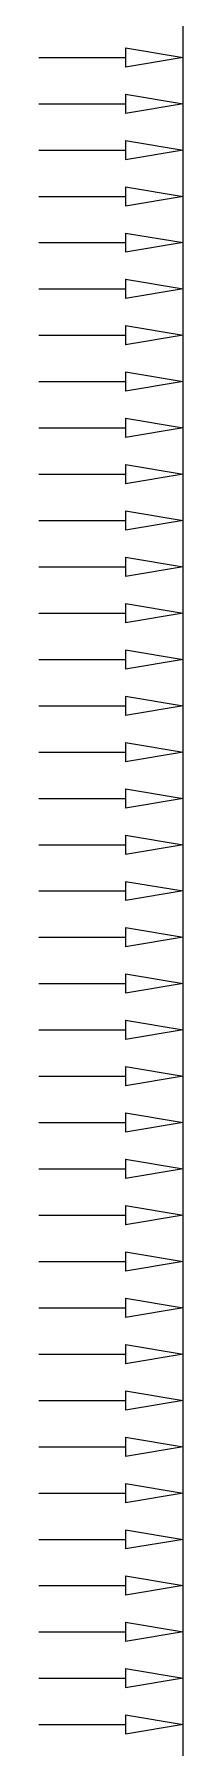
# Model space of a CAD drawing. Extents: x -212 to 3502, y -496 to 4155.
# Drawn here: x -12.5 to 0, y 966 to 1114 of the extents above; entities that cross this region are included whole.
import ezdxf

# ---------------------------------------------------------------- set-up
doc = ezdxf.new("R2010")
doc.units = 0
doc.layers.add('Analysis_layer', color=70, linetype='Continuous')
doc.styles.get("Standard").update_dxf_attribs({"font": 'arial.ttf'})

# ---------------------------------------------------------------- blocks, each defined once
blk = doc.blocks.new('*U12')
for p, q in [((-6.25, 556), (-2.5, 556)), ((-6.25, 554), (-2.5, 554)), ((-6.25, 552), (-2.5, 552)), ((-6.25, 550), (-2.5, 550)), ((-6.25, 548), (-2.5, 548)), ((-6.25, 546), (-2.5, 546)), ((-6.25, 544), (-2.5, 544)), ((-6.25, 542), (-2.5, 542)), ((-6.25, 540), (-2.5, 540)), ((-6.25, 538), (-2.5, 538)), ((-6.25, 536), (-2.5, 536)), ((-6.25, 534), (-2.5, 534)), ((-6.25, 532), (-2.5, 532)), ((-6.25, 530), (-2.5, 530)), ((-6.25, 528), (-2.5, 528)), ((-6.25, 526), (-2.5, 526)), ((-6.25, 524), (-2.5, 524)), ((-6.25, 522), (-2.5, 522)), ((-6.25, 520), (-2.5, 520)), ((-6.25, 518), (-2.5, 518)), ((-6.25, 516), (-2.5, 516)), ((-6.25, 514), (-2.5, 514)), ((-6.25, 512), (-2.5, 512)), ((-6.25, 510), (-2.5, 510)), ((-6.25, 508), (-2.5, 508)), ((-6.25, 506), (-2.5, 506)), ((-6.25, 504), (-2.5, 504)), ((-6.25, 502), (-2.5, 502)), ((-6.25, 500), (-2.5, 500)), ((-6.25, 498), (-2.5, 498)), ((-6.25, 496), (-2.5, 496)), ((-6.25, 494), (-2.5, 494)), ((-6.25, 492), (-2.5, 492)), ((-6.25, 490), (-2.5, 490)), ((-6.25, 488), (-2.5, 488)), ((-6.25, 486), (-2.5, 486)), ((-6.25, 484), (-2.5, 484))]:
    blk.add_line(p, q)
at = {"color": 0, "linetype": 'ByBlock', "lineweight": -2}
for p, q in [((-2.5, 556.417), (0, 556)), ((-2.5, 556.417), (-2.5, 555.583)), ((0, 556), (-2.5, 555.583)), ((-2.5, 554.417), (0, 554)), ((-2.5, 554.417), (-2.5, 553.583)), ((0, 554), (-2.5, 553.583)), ((-2.5, 552.417), (0, 552)), ((-2.5, 552.417), (-2.5, 551.583)), ((0, 552), (-2.5, 551.583)), ((-2.5, 550.417), (0, 550)), ((-2.5, 550.417), (-2.5, 549.583)), ((0, 550), (-2.5, 549.583)), ((-2.5, 548.417), (0, 548)), ((-2.5, 548.417), (-2.5, 547.583)), ((0, 548), (-2.5, 547.583)), ((-2.5, 546.417), (0, 546)), ((-2.5, 546.417), (-2.5, 545.583)), ((0, 546), (-2.5, 545.583)), ((-2.5, 544.417), (0, 544)), ((-2.5, 544.417), (-2.5, 543.583)), ((0, 544), (-2.5, 543.583)), ((-2.5, 542.417), (0, 542)), ((-2.5, 542.417), (-2.5, 541.583)), ((0, 542), (-2.5, 541.583)), ((-2.5, 540.417), (0, 540)), ((-2.5, 540.417), (-2.5, 539.583)), ((0, 540), (-2.5, 539.583)), ((-2.5, 538.417), (0, 538)), ((-2.5, 538.417), (-2.5, 537.583)), ((0, 538), (-2.5, 537.583)), ((-2.5, 536.417), (0, 536)), ((-2.5, 536.417), (-2.5, 535.583)), ((0, 536), (-2.5, 535.583)), ((-2.5, 534.417), (0, 534)), ((-2.5, 534.417), (-2.5, 533.583)), ((0, 534), (-2.5, 533.583)), ((-2.5, 532.417), (0, 532)), ((-2.5, 532.417), (-2.5, 531.583)), ((0, 532), (-2.5, 531.583)), ((-2.5, 530.417), (0, 530)), ((-2.5, 530.417), (-2.5, 529.583)), ((0, 530), (-2.5, 529.583)), ((-2.5, 528.417), (0, 528)), ((-2.5, 528.417), (-2.5, 527.583)), ((0, 528), (-2.5, 527.583)), ((-2.5, 526.417), (0, 526)), ((-2.5, 526.417), (-2.5, 525.583)), ((0, 526), (-2.5, 525.583)), ((-2.5, 524.417), (0, 524)), ((-2.5, 524.417), (-2.5, 523.583)), ((0, 524), (-2.5, 523.583)), ((-2.5, 522.417), (0, 522)), ((-2.5, 522.417), (-2.5, 521.583)), ((0, 522), (-2.5, 521.583)), ((-2.5, 520.417), (0, 520)), ((-2.5, 520.417), (-2.5, 519.583)), ((0, 520), (-2.5, 519.583)), ((-2.5, 518.417), (0, 518)), ((-2.5, 518.417), (-2.5, 517.583)), ((0, 518), (-2.5, 517.583)), ((-2.5, 516.417), (0, 516)), ((-2.5, 516.417), (-2.5, 515.583)), ((0, 516), (-2.5, 515.583)), ((-2.5, 514.417), (0, 514)), ((-2.5, 514.417), (-2.5, 513.583)), ((0, 514), (-2.5, 513.583)), ((-2.5, 512.417), (0, 512)), ((-2.5, 512.417), (-2.5, 511.583)), ((0, 512), (-2.5, 511.583)), ((-2.5, 510.417), (0, 510)), ((-2.5, 510.417), (-2.5, 509.583)), ((0, 510), (-2.5, 509.583)), ((-2.5, 508.417), (0, 508)), ((-2.5, 508.417), (-2.5, 507.583)), ((0, 508), (-2.5, 507.583)), ((-2.5, 506.417), (0, 506)), ((-2.5, 506.417), (-2.5, 505.583)), ((0, 506), (-2.5, 505.583)), ((-2.5, 504.417), (0, 504)), ((-2.5, 504.417), (-2.5, 503.583)), ((0, 504), (-2.5, 503.583)), ((-2.5, 502.417), (0, 502)), ((-2.5, 502.417), (-2.5, 501.583)), ((0, 502), (-2.5, 501.583)), ((-2.5, 500.417), (0, 500)), ((-2.5, 500.417), (-2.5, 499.583)), ((0, 500), (-2.5, 499.583)), ((-2.5, 498.417), (0, 498)), ((-2.5, 498.417), (-2.5, 497.583)), ((0, 498), (-2.5, 497.583)), ((-2.5, 496.417), (0, 496)), ((-2.5, 496.417), (-2.5, 495.583)), ((0, 496), (-2.5, 495.583)), ((-2.5, 494.417), (0, 494)), ((-2.5, 494.417), (-2.5, 493.583)), ((0, 494), (-2.5, 493.583)), ((-2.5, 492.417), (0, 492)), ((-2.5, 492.417), (-2.5, 491.583)), ((0, 492), (-2.5, 491.583)), ((-2.5, 490.417), (0, 490)), ((-2.5, 490.417), (-2.5, 489.583)), ((0, 490), (-2.5, 489.583)), ((-2.5, 488.417), (0, 488)), ((-2.5, 488.417), (-2.5, 487.583)), ((0, 488), (-2.5, 487.583)), ((-2.5, 486.417), (0, 486)), ((-2.5, 486.417), (-2.5, 485.583)), ((0, 486), (-2.5, 485.583)), ((-2.5, 484.417), (0, 484)), ((-2.5, 484.417), (-2.5, 483.583)), ((0, 484), (-2.5, 483.583))]:
    blk.add_line(p, q, dxfattribs=at)
at = {"layer": 'Defpoints'}
blk.add_line((0, 0), (0, 2075), dxfattribs=at)
blk.add_attdef('q-force', (-12.5, 0), '', height=2.5)

msp = doc.modelspace()

# ---------------------------------------------------------------- linework, layer by layer
at = {"layer": 'Analysis_layer'}
msp.add_lwpolyline([(0, 0), (0, 2075), (0, 4150)], dxfattribs=at)

# ---------------------------------------------------------------- block references
at = {"layer": 'Analysis_layer', "xscale": 2, "yscale": 2, "zscale": 2}
msp.add_blockref('*U12', (0, 0), dxfattribs=at)

doc.saveas('drawing.dxf')
